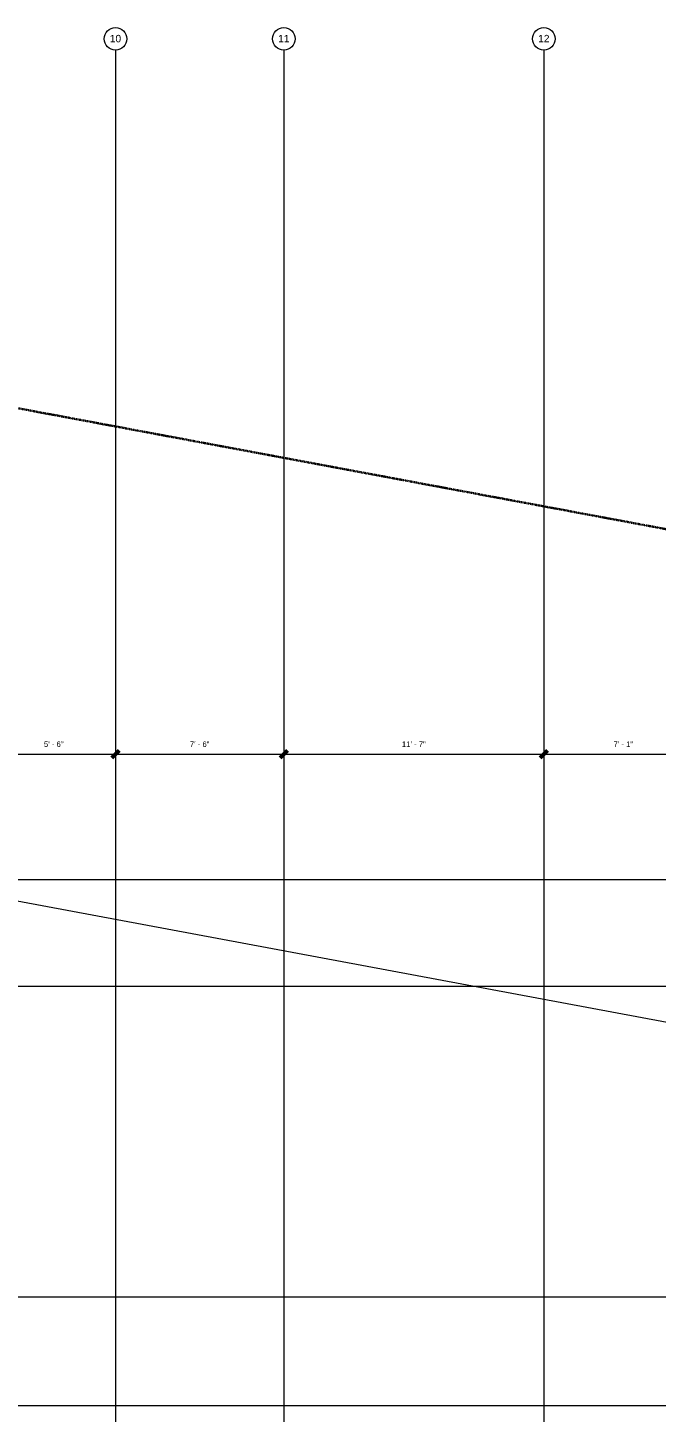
# Model space of a CAD drawing. Header units: inches. Extents: x -3670 to 241, y -250 to 1795.
# Drawn here: x -2717 to -2381, y 1055 to 1795 of the extents above; entities that cross this region are included whole.
import ezdxf

# ---------------------------------------------------------------- set-up
doc = ezdxf.new("R2010")
doc.units = ezdxf.units.IN
doc.header["$MEASUREMENT"] = 0
doc.linetypes.add('Double Dash 3_8_', pattern=[1, 0.375, -0.125, 0.125, -0.125, 0.125, -0.125])
for name, color, linetype, lineweight in [('A-ANNO-DIMS', 211, 'Continuous', 9), ('A-ANNO-DIMS-32', 211, 'Continuous', 9), ('C-PROP-LINE', 91, 'Double Dash 3_8_', 30), ('S-GRID', 1, 'Continuous', 9), ('S-GRID-IDEN', 1, 'Continuous', 13)]:
    doc.layers.add(name, color=color, linetype=linetype, lineweight=lineweight)
doc.styles.add('Arial', font='arial.ttf', dxfattribs={"height": 3.934132})
doc.styles.add('Arial_1', font='arial.ttf', dxfattribs={"height": 2.950599})
doc.dimstyles.new('Linear_-_3_32__QAQC', dxfattribs={"dimscale": 12, "dimtxt": 3, "dimasz": 0.333333, "dimexe": 0.25, "dimexo": 0.166667, "dimgap": 0.25, "dimtad": 1, "dimdec": 4, "dimrnd": 0.0625, "dimzin": 1, "dimdsep": 46, "dimlunit": 4, "dimtxsty": 'Arial_1', "dimblk1": 'OBLIQUE', "dimblk2": 'OBLIQUE', "dimsah": 1, "dimcen": 0.09, "dimdle": 0.25, "dimadec": 0, "dimazin": 0, "dimtfac": 1, "dimtdec": 4, "dimtix": 1, "dimtmove": 0, "dimatfit": 3, "dimfxl": 1, "dimtvp": 1, "dimtfill": 1, "dimfrac": 2, "dimtolj": 1, "dimtzin": 0, "dimarcsym": 2})

# ---------------------------------------------------------------- blocks, each defined once
blk = doc.blocks.new('Family - ___-389244-01 - SECOND LEVEL - PENENTRATIONS')
at = {"layer": 'C-PROP-LINE'}
blk.add_line((-3452, 1727.74), (100, 1065.67), dxfattribs=at)
blk = doc.blocks.new('Grid - 3_16_-139788-01 - SECOND LEVEL - PENENTRATIONS')
at = {"layer": 'S-GRID-IDEN'}
blk.add_circle((0, 0), 0.188, dxfattribs=at)
blk = doc.blocks.new('DIMBLOCK46-01 - SECOND LEVEL - PENENTRATIONS')
at = {"layer": 'A-ANNO-DIMS-32', "lineweight": 50, "transparency": 16777216}
for p, q in [((-2736, 1406.87), (-2738, 1404.87)), ((-2736, 1406.87), (-2734, 1408.87)), ((-2670, 1406.87), (-2672, 1404.87)), ((-2670, 1406.87), (-2668, 1408.87))]:
    blk.add_line(p, q, dxfattribs=at)
at = {"layer": 'A-ANNO-DIMS-32', "transparency": 16777216}
for p, q in [((-2736, 1407.7), (-2736, 1403.87)), ((-2736, 1406.87), (-2736, 1407.7)), ((-2736, 1406.87), (-2670, 1406.87)), ((-2670, 1407.7), (-2670, 1403.87)), ((-2670, 1406.87), (-2670, 1407.7))]:
    blk.add_line(p, q, dxfattribs=at)
at = {"layer": 'A-ANNO-DIMS-32', "color": 0, "transparency": 16777216, "insert": (-2708.24, 1413.7), "char_height": 2.951, "width": 12.5723, "attachment_point": 1, "line_spacing_factor": 0.938532, "style": 'Arial_1', "bg_fill": 3, "box_fill_scale": 1.25, "bg_fill_color": 0, "bg_fill_transparency": 0}
blk.add_mtext('5\' - 6"', dxfattribs=at)
blk = doc.blocks.new('_Oblique')
at = {"color": 0, "linetype": 'ByBlock', "lineweight": -2}
blk.add_line((-0.5, -0.5), (0.5, 0.5), dxfattribs=at)
blk = doc.blocks.new('DIMBLOCK47-01 - SECOND LEVEL - PENENTRATIONS')
at = {"layer": 'A-ANNO-DIMS-32', "lineweight": 50, "transparency": 16777216}
for p, q in [((-2670, 1406.87), (-2672, 1404.87)), ((-2670, 1406.87), (-2668, 1408.87)), ((-2580, 1406.87), (-2582, 1404.87)), ((-2580, 1406.87), (-2578, 1408.87))]:
    blk.add_line(p, q, dxfattribs=at)
at = {"layer": 'A-ANNO-DIMS-32', "transparency": 16777216}
for p, q in [((-2670, 1407.7), (-2670, 1403.87)), ((-2670, 1406.87), (-2670, 1407.7)), ((-2670, 1406.87), (-2580, 1406.87)), ((-2580, 1407.7), (-2580, 1403.87)), ((-2580, 1406.87), (-2580, 1407.7))]:
    blk.add_line(p, q, dxfattribs=at)
at = {"layer": 'A-ANNO-DIMS-32', "color": 0, "transparency": 16777216, "insert": (-2630.24, 1413.7), "char_height": 2.951, "width": 12.5723, "attachment_point": 1, "line_spacing_factor": 0.938532, "style": 'Arial_1', "bg_fill": 3, "box_fill_scale": 1.25, "bg_fill_color": 0, "bg_fill_transparency": 0}
blk.add_mtext('7\' - 6"', dxfattribs=at)
blk = doc.blocks.new('DIMBLOCK48-01 - SECOND LEVEL - PENENTRATIONS')
at = {"layer": 'A-ANNO-DIMS-32', "lineweight": 50, "transparency": 16777216}
for p, q in [((-2580, 1406.87), (-2582, 1404.87)), ((-2580, 1406.87), (-2578, 1408.87)), ((-2441, 1406.87), (-2443, 1404.87)), ((-2441, 1406.87), (-2439, 1408.87))]:
    blk.add_line(p, q, dxfattribs=at)
at = {"layer": 'A-ANNO-DIMS-32', "transparency": 16777216}
for p, q in [((-2580, 1407.7), (-2580, 1403.87)), ((-2580, 1406.87), (-2580, 1407.7)), ((-2580, 1406.87), (-2441, 1406.87)), ((-2441, 1407.7), (-2441, 1403.87)), ((-2441, 1406.87), (-2441, 1407.7))]:
    blk.add_line(p, q, dxfattribs=at)
at = {"layer": 'A-ANNO-DIMS-32', "color": 0, "transparency": 16777216, "insert": (-2516.87, 1413.7), "char_height": 2.951, "width": 15.2862, "attachment_point": 1, "line_spacing_factor": 0.938532, "style": 'Arial_1', "bg_fill": 3, "box_fill_scale": 1.25, "bg_fill_color": 0, "bg_fill_transparency": 0}
blk.add_mtext('11\' - 7"', dxfattribs=at)
blk = doc.blocks.new('DIMBLOCK49-01 - SECOND LEVEL - PENENTRATIONS')
at = {"layer": 'A-ANNO-DIMS-32', "lineweight": 50, "transparency": 16777216}
for p, q in [((-2441, 1406.87), (-2443, 1404.87)), ((-2441, 1406.87), (-2439, 1408.87)), ((-2356, 1406.87), (-2358, 1404.87)), ((-2356, 1406.87), (-2354, 1408.87))]:
    blk.add_line(p, q, dxfattribs=at)
at = {"layer": 'A-ANNO-DIMS-32', "transparency": 16777216}
for p, q in [((-2441, 1407.7), (-2441, 1403.87)), ((-2441, 1406.87), (-2441, 1407.7)), ((-2441, 1406.87), (-2356, 1406.87)), ((-2356, 1407.7), (-2356, 1403.87)), ((-2356, 1406.87), (-2356, 1407.7))]:
    blk.add_line(p, q, dxfattribs=at)
at = {"layer": 'A-ANNO-DIMS-32', "color": 0, "transparency": 16777216, "insert": (-2403.74, 1413.7), "char_height": 2.951, "width": 12.5723, "attachment_point": 1, "line_spacing_factor": 0.938532, "style": 'Arial_1', "bg_fill": 3, "box_fill_scale": 1.25, "bg_fill_color": 0, "bg_fill_transparency": 0}
blk.add_mtext('7\' - 1"', dxfattribs=at)

msp = doc.modelspace()

# ---------------------------------------------------------------- linework, layer by layer
at = {"layer": 'S-GRID'}
for p, q in [((-3580, 1488.28452), (228, 778.50255)), ((-3581, 1340), (227, 1340)), ((-3580, 1282.99986), (228, 1282.99986)), ((-3580, 1117), (228, 1117)), ((-3580, 1059), (228, 1059))]:
    msp.add_line(p, q, dxfattribs=at)

# ---------------------------------------------------------------- block references
at = {"layer": 'C-PROP-LINE'}
msp.add_blockref('Family - ___-389244-01 - SECOND LEVEL - PENENTRATIONS', (0, 0), dxfattribs=at)
at = {"layer": 'S-GRID-IDEN', "xscale": 31.99999999999999, "yscale": 31.99999999999999, "zscale": 31.99999999999999, "rotation": 180}
for p in [(-2670, 1788.99758), (-2580, 1788.99758), (-2440.99997, 1788.99758)]:
    msp.add_blockref('Grid - 3_16_-139788-01 - SECOND LEVEL - PENENTRATIONS', p, dxfattribs=at)

# ---------------------------------------------------------------- next in the draw order: texts
at = {"layer": 'S-GRID-IDEN', "char_height": 3.934132, "width": 7.296, "attachment_point": 2, "line_spacing_factor": 0.938532, "style": 'Arial', "bg_fill": 3, "box_fill_scale": 1.25, "bg_fill_color": 0, "bg_fill_transparency": 0}
for s, insert in [('10', (-2669.99846, 1791.14882)), ('11', (-2579.99846, 1791.14882)), ('12', (-2440.99843, 1791.14882))]:
    msp.add_mtext(s, dxfattribs=dict(at, insert=insert))

# ---------------------------------------------------------------- next in the draw order: linework, layer by layer
at = {"layer": 'S-GRID'}
for p, q in [((-2670, 1782.99758), (-2670, -238.35436)), ((-2580, 1782.99758), (-2580, -238.35436)), ((-2440.99997, 1782.99758), (-2440.99997, -238.35436))]:
    msp.add_line(p, q, dxfattribs=at)

# ---------------------------------------------------------------- next in the draw order: dimensions: what is measured, and where the dimension line sits
at = {"layer": 'A-ANNO-DIMS'}
dim = msp.add_linear_dim(base=(-2670, 1406.87268), p1=(-2736, 1409.70111), p2=(-2670, 1409.70111), dimstyle='Linear_-_3_32__QAQC', override={"dimpost": '<>', "dimfxl": 66}, dxfattribs=at)
dim.commit()
dim.dimension.update_dxf_attribs({"geometry": 'DIMBLOCK46-01 - SECOND LEVEL - PENENTRATIONS', "text_midpoint": (-2703, 1411.37918)})

# ---------------------------------------------------------------- next in the draw order: dimensions: what is measured, and where the dimension line sits
dim = msp.add_linear_dim(base=(-2580, 1406.87268), p1=(-2670, 1409.70111), p2=(-2580, 1409.70111), dimstyle='Linear_-_3_32__QAQC', override={"dimpost": '<>', "dimfxl": 90}, dxfattribs=at)
dim.commit()
dim.dimension.update_dxf_attribs({"geometry": 'DIMBLOCK47-01 - SECOND LEVEL - PENENTRATIONS', "text_midpoint": (-2625, 1411.37918)})

# ---------------------------------------------------------------- next in the draw order: dimensions: what is measured, and where the dimension line sits
dim = msp.add_linear_dim(base=(-2440.99997, 1406.87268), p1=(-2580, 1409.70111), p2=(-2440.99997, 1409.70111), dimstyle='Linear_-_3_32__QAQC', override={"dimpost": '<>', "dimfxl": 139.000028}, dxfattribs=at)
dim.commit()
dim.dimension.update_dxf_attribs({"geometry": 'DIMBLOCK48-01 - SECOND LEVEL - PENENTRATIONS', "text_midpoint": (-2510.49999, 1411.35402)})

# ---------------------------------------------------------------- next in the draw order: dimensions: what is measured, and where the dimension line sits
dim = msp.add_linear_dim(base=(-2356, 1406.87268), p1=(-2440.99997, 1409.70111), p2=(-2356, 1409.70111), dimstyle='Linear_-_3_32__QAQC', override={"dimpost": '<>', "dimfxl": 84.999972}, dxfattribs=at)
dim.commit()
dim.dimension.update_dxf_attribs({"geometry": 'DIMBLOCK49-01 - SECOND LEVEL - PENENTRATIONS', "text_midpoint": (-2398.49999, 1411.35402)})

doc.saveas('drawing.dxf')
